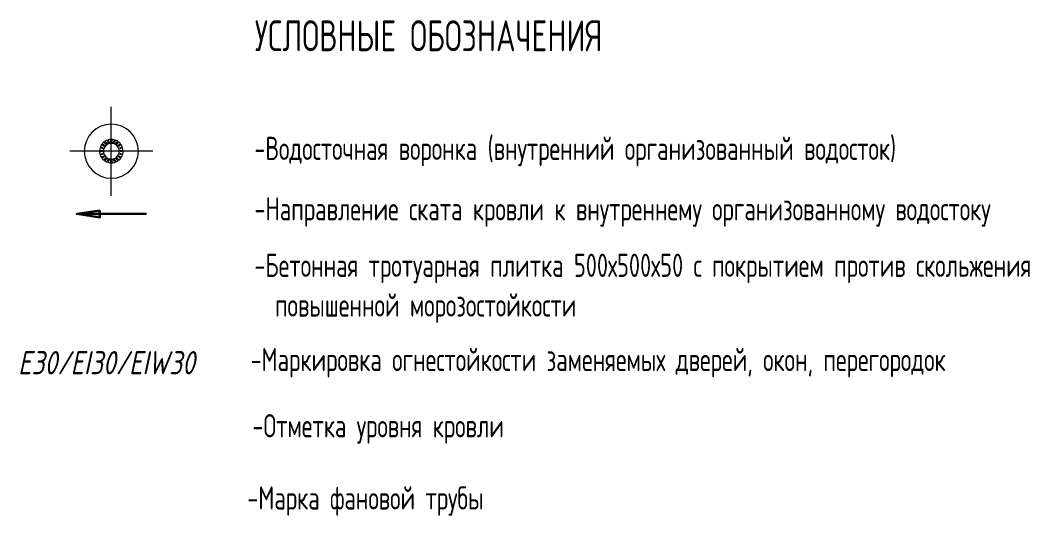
# Model space of a CAD drawing. Header units: millimetres. Extents: x -360149 to 682031, y -35655 to 209517.
# Drawn here: x 541744 to 554799, y 68008 to 74424 of the extents above; entities that cross this region are included whole.
import ezdxf

# ---------------------------------------------------------------- set-up
doc = ezdxf.new("R2010")
doc.units = ezdxf.units.MM
doc.header["$MEASUREMENT"] = 0
doc.linetypes.add('CENTER', pattern=[2, 1.25, -0.25, 0.25, -0.25])
for name, color, linetype, lineweight in [('АР_Оси', 195, 'Continuous', 9), ('Кровля', 191, 'Continuous', 30), ('перекр 0.3', 181, 'Continuous', 30), ('текст', 7, 'Continuous', 15)]:
    doc.layers.add(name, color=color, linetype=linetype, lineweight=lineweight)
doc.layers.add('АР_Таблицы', color=250, linetype='Continuous')
doc.styles.add('ICOCPEUR', font='isocpeur.ttf')
doc.styles.add('ISOCPEUR', font='isocpeur.ttf', dxfattribs={"width": 0.7})

msp = doc.modelspace()

# ---------------------------------------------------------------- hatches: boundary and pattern name
at = {"layer": 'Кровля', "true_color": 0x000000}
h = msp.add_hatch(color=18, dxfattribs=at)
h.dxf.hatch_style = 1
h.paths.add_polyline_path([(542775.2, 71871.76), (542775.2, 71960.3), (542475.2, 71916.03)])

# ---------------------------------------------------------------- linework, layer by layer
at = {"layer": 'АР_Оси', "linetype": 'CENTER', "ltscale": 1000}
for p, q in [((542922.31, 72151.65), (542922.31, 73304.19)), ((543459.31, 72727.92), (542385.31, 72727.92))]:
    msp.add_line(p, q, dxfattribs=at)
at = {"layer": 'Кровля', "color": 18, "true_color": 0x000000}
msp.add_line((542475.2, 71916.03), (543375.2, 71916.03), dxfattribs=at)
at = {"layer": 'Кровля', "color": 18, "ltscale": 60, "true_color": 0x000000}
msp.add_lwpolyline([(542775.2, 71960.3), (542775.2, 71871.76), (542475.2, 71916.03), (542775.2, 71960.3)], dxfattribs=at)
at = {"layer": 'перекр 0.3', "color": 3, "lineweight": 18, "flags": 128}
for points in [[(542852.48, 72816.01), (542840.72, 72832.2), (542828.96, 72848.38)], [(542852.48, 72816.01), (542840.72, 72832.2), (542828.96, 72848.38)], [(542839.31, 72855.74), (542851.08, 72839.53), (542862.86, 72823.33)], [(542839.31, 72855.74), (542851.08, 72839.53), (542862.86, 72823.33)], [(542882.39, 72833.01), (542876.21, 72852.04), (542870.02, 72871.07)], [(542882.39, 72833.01), (542876.21, 72852.04), (542870.02, 72871.07)], [(542882.12, 72874.93), (542888.31, 72855.89), (542894.5, 72836.84)], [(542882.12, 72874.93), (542888.31, 72855.89), (542894.5, 72836.84)], [(542915.96, 72840.15), (542915.96, 72860.17), (542915.96, 72880.19)], [(542915.96, 72840.15), (542915.96, 72860.17), (542915.96, 72880.19)], [(542928.66, 72880.19), (542928.66, 72860.17), (542928.66, 72840.15)], [(542928.66, 72880.19), (542928.66, 72860.17), (542928.66, 72840.15)], [(542950.12, 72836.84), (542956.31, 72855.89), (542962.5, 72874.93)], [(542950.12, 72836.84), (542956.31, 72855.89), (542962.5, 72874.93)], [(542974.6, 72871.07), (542968.42, 72852.04), (542962.23, 72833.01)], [(542974.6, 72871.07), (542968.42, 72852.04), (542962.23, 72833.01)], [(542981.76, 72823.33), (542993.54, 72839.53), (543005.31, 72855.74)], [(542981.76, 72823.33), (542993.54, 72839.53), (543005.31, 72855.74)], [(543015.67, 72848.38), (543003.91, 72832.2), (542992.15, 72816.01)], [(543015.67, 72848.38), (543003.91, 72832.2), (542992.15, 72816.01)], [(542809.95, 72724.34), (542789.95, 72724.34), (542769.95, 72724.34)], [(542809.95, 72724.34), (542789.95, 72724.34), (542769.95, 72724.34)], [(542770.18, 72737.04), (542790.22, 72737.04), (542810.27, 72737.04)], [(542770.18, 72737.04), (542790.22, 72737.04), (542810.27, 72737.04)], [(542814.31, 72759.11), (542795.29, 72765.29), (542776.27, 72771.47)], [(542814.31, 72759.11), (542795.29, 72765.29), (542776.27, 72771.47)], [(542780.4, 72783.48), (542799.45, 72777.29), (542818.52, 72771.09)], [(542780.4, 72783.48), (542799.45, 72777.29), (542818.52, 72771.09)], [(542829.01, 72790.63), (542812.83, 72802.39), (542796.65, 72814.14)], [(542829.01, 72790.63), (542812.83, 72802.39), (542796.65, 72814.14)], [(542804.26, 72824.31), (542820.47, 72812.53), (542836.68, 72800.75)], [(542804.26, 72824.31), (542820.47, 72812.53), (542836.68, 72800.75)], [(543007.94, 72800.75), (543024.15, 72812.53), (543040.36, 72824.31)], [(543007.94, 72800.75), (543024.15, 72812.53), (543040.36, 72824.31)], [(543047.97, 72814.14), (543031.79, 72802.39), (543015.61, 72790.63)], [(543047.97, 72814.14), (543031.79, 72802.39), (543015.61, 72790.63)], [(543026.1, 72771.09), (543045.17, 72777.29), (543064.22, 72783.48)], [(543026.1, 72771.09), (543045.17, 72777.29), (543064.22, 72783.48)], [(543068.36, 72771.47), (543049.34, 72765.29), (543030.31, 72759.11)], [(543068.36, 72771.47), (543049.34, 72765.29), (543030.31, 72759.11)], [(543034.35, 72737.04), (543054.4, 72737.04), (543074.44, 72737.04)], [(543034.35, 72737.04), (543054.4, 72737.04), (543074.44, 72737.04)], [(543074.67, 72724.34), (543054.67, 72724.34), (543034.67, 72724.34)], [(543074.67, 72724.34), (543054.67, 72724.34), (543034.67, 72724.34)], [(542774.85, 72689.45), (542793.9, 72695.65), (542812.96, 72701.84)], [(542774.85, 72689.45), (542793.9, 72695.65), (542812.96, 72701.84)], [(542816.61, 72689.67), (542797.58, 72683.49), (542778.56, 72677.31)], [(542816.61, 72689.67), (542797.58, 72683.49), (542778.56, 72677.31)], [(542794.16, 72645.44), (542810.37, 72657.21), (542826.58, 72668.99)], [(542794.16, 72645.44), (542810.37, 72657.21), (542826.58, 72668.99)], [(542833.84, 72658.57), (542817.66, 72646.81), (542801.48, 72635.05)], [(542833.84, 72658.57), (542817.66, 72646.81), (542801.48, 72635.05)], [(542826.4, 72609.49), (542838.17, 72625.69), (542849.95, 72641.9)], [(542826.4, 72609.49), (542838.17, 72625.69), (542849.95, 72641.9)], [(542860.11, 72634.28), (542848.35, 72618.09), (542836.59, 72601.91)], [(542860.11, 72634.28), (542848.35, 72618.09), (542836.59, 72601.91)], [(542868.42, 72585.37), (542874.6, 72604.41), (542880.79, 72623.46)], [(542868.42, 72585.37), (542874.6, 72604.41), (542880.79, 72623.46)], [(542892.84, 72619.44), (542886.66, 72600.41), (542880.47, 72581.38)], [(542892.84, 72619.44), (542886.66, 72600.41), (542880.47, 72581.38)], [(542915.96, 72575.65), (542915.96, 72595.67), (542915.96, 72615.69)], [(542915.96, 72575.65), (542915.96, 72595.67), (542915.96, 72615.69)], [(542928.66, 72615.69), (542928.66, 72595.67), (542928.66, 72575.65)], [(542928.66, 72615.69), (542928.66, 72595.67), (542928.66, 72575.65)], [(542964.15, 72581.38), (542957.97, 72600.41), (542951.78, 72619.44)], [(542964.15, 72581.38), (542957.97, 72600.41), (542951.78, 72619.44)], [(542963.83, 72623.46), (542970.02, 72604.41), (542976.21, 72585.37)], [(542963.83, 72623.46), (542970.02, 72604.41), (542976.21, 72585.37)], [(543008.03, 72601.91), (542996.27, 72618.09), (542984.51, 72634.28)], [(543008.03, 72601.91), (542996.27, 72618.09), (542984.51, 72634.28)], [(542994.68, 72641.9), (543006.45, 72625.69), (543018.22, 72609.49)], [(542994.68, 72641.9), (543006.45, 72625.69), (543018.22, 72609.49)], [(543043.15, 72635.05), (543026.97, 72646.81), (543010.78, 72658.57)], [(543043.15, 72635.05), (543026.97, 72646.81), (543010.78, 72658.57)], [(543018.04, 72668.99), (543034.26, 72657.21), (543050.46, 72645.44)], [(543018.04, 72668.99), (543034.26, 72657.21), (543050.46, 72645.44)], [(543066.06, 72677.31), (543047.04, 72683.49), (543028.02, 72689.67)], [(543066.06, 72677.31), (543047.04, 72683.49), (543028.02, 72689.67)], [(543031.66, 72701.84), (543050.72, 72695.65), (543069.78, 72689.45)], [(543031.66, 72701.84), (543050.72, 72695.65), (543069.78, 72689.45)]]:
    msp.add_lwpolyline(points, dxfattribs=at)
at = {"layer": 'перекр 0.3', "color": 3, "lineweight": 18}
for radius, start, end in [(350, 0, 180), (350, 0, 180), (152.4, 127.774979, 140.76775), (152.4, 127.774979, 140.76775), (152.4, 110.065693, 122.998674), (152.4, 110.065693, 122.998674), (152.4, 92.388015, 105.289587), (152.4, 92.388015, 105.289587), (152.4, 74.710413, 87.611985), (152.4, 74.710413, 87.611985), (152.4, 57.001326, 69.934307), (152.4, 57.001326, 69.934307), (152.4, 39.23225, 52.225021), (152.4, 39.23225, 52.225021), (350, 180, 0), (350, 180, 0), (152.4, 181.345181, 194.61946), (152.4, 181.345181, 194.61946), (152.4, 163.396208, 176.568358), (152.4, 163.396208, 176.568358), (152.4, 145.544299, 158.61946), (152.4, 145.544299, 158.61946), (112.41, 175.345371, 180), (112.41, 175.345371, 180), (112.41, 180, 181.823808), (112.41, 180, 181.823808), (112.41, 157.414753, 163.893001), (112.41, 157.414753, 163.893001), (101.6, 0, 180), (101.6, 0, 180), (101.6, 180, 0), (101.6, 180, 0), (112.41, 139.616073, 146.093826), (112.41, 139.616073, 146.093826), (112.41, 121.929527, 128.406669), (112.41, 121.929527, 128.406669), (112.41, 104.324331, 110.800978), (112.41, 104.324331, 110.800978), (112.41, 86.761771, 93.238229), (112.41, 86.761771, 93.238229), (112.41, 69.199022, 75.675669), (112.41, 69.199022, 75.675669), (112.41, 51.593331, 58.070473), (112.41, 51.593331, 58.070473), (112.41, 33.906174, 40.383927), (112.41, 33.906174, 40.383927), (112.41, 16.106999, 22.585247), (112.41, 16.106999, 22.585247), (112.41, 0, 4.654629), (112.41, 0, 4.654629), (112.41, 358.176192, 0), (112.41, 358.176192, 0), (152.4, 21.38054, 34.455701), (152.4, 21.38054, 34.455701), (152.4, 3.431642, 16.603792), (152.4, 3.431642, 16.603792), (152.4, 345.38054, 358.654819), (152.4, 345.38054, 358.654819), (152.4, 199.396208, 212.76775), (152.4, 199.396208, 212.76775), (152.4, 217.544299, 230.998674), (152.4, 217.544299, 230.998674), (112.41, 193.414753, 199.893001), (112.41, 193.414753, 199.893001), (112.41, 211.616073, 218.093826), (112.41, 211.616073, 218.093826), (152.4, 235.774979, 249.289587), (152.4, 235.774979, 249.289587), (112.41, 229.929527, 236.406669), (112.41, 229.929527, 236.406669), (112.41, 248.324331, 254.800978), (112.41, 248.324331, 254.800978), (112.41, 266.761771, 273.238229), (112.41, 266.761771, 273.238229), (112.41, 285.199022, 291.675669), (112.41, 285.199022, 291.675669), (152.4, 290.710413, 304.225021), (152.4, 290.710413, 304.225021), (112.41, 303.593331, 310.070473), (112.41, 303.593331, 310.070473), (112.41, 321.906174, 328.383927), (112.41, 321.906174, 328.383927), (152.4, 309.001326, 322.455701), (152.4, 309.001326, 322.455701), (112.41, 340.106999, 346.585247), (112.41, 340.106999, 346.585247), (152.4, 327.23225, 340.603792), (152.4, 327.23225, 340.603792), (152.4, 254.065693, 267.611985), (152.4, 254.065693, 267.611985), (152.4, 272.388015, 285.934307), (152.4, 272.388015, 285.934307)]:
    msp.add_arc((542922.31, 72727.92), radius, start, end, dxfattribs=at)

# ---------------------------------------------------------------- texts
at = {"layer": 'АР_Таблицы', "ltscale": 100, "style": 'ICOCPEUR', "width": 0.7}
msp.add_text('УСЛОВНЫЕ ОБОЗНАЧЕНИЯ', height=400, dxfattribs=at).set_placement((544777.67, 74022.13))
at = {"layer": 'АР_Таблицы', "color": 18, "ltscale": 100, "true_color": 0x000000, "insert": (541717.85, 69990.24), "char_height": 300, "width": 409.7527, "attachment_point": 4, "style": 'ICOCPEUR'}
msp.add_mtext('{\\fISOCPEUR|b0|i1|c204|p34;\\W0.8;\\C256;E30/EI30/EIW30}', dxfattribs=at)
at = {"layer": 'АР_Таблицы', "ltscale": 100, "char_height": 300, "attachment_point": 4}
for s, insert, width, style in [('{\\W0.7;-Маркировка огнестойкости заменяемых дверей, окон, перегородок }', (544722.35, 69990.24), 9152.1085, 'ICOCPEUR'), ('-Отметка уровня кровли', (544746.29, 69132.74), 7500, 'ISOCPEUR'), ('-Марка фановой трубы', (544680.29, 68198.92), 7500, 'ISOCPEUR')]:
    msp.add_mtext(s, dxfattribs=dict(at, insert=insert, width=width, style=style))
at = {"layer": 'текст', "char_height": 300, "attachment_point": 1, "style": 'ISOCPEUR'}
for s, width, insert, line_spacing_factor in [('-Водосточная воронка (внутренний организованный водосток)', 10164.9681, (544771.43, 72914.21), 1.2), ('-Направление ската кровли к внутреннему организованному водостоку', 10164.9681, (544771.43, 72131.87), 1.2), ('-Бетонная тротуарная плитка 500х500х50 с покрытием против скольжения\\P  повышенной морозостойкости', 11245.7948, (544771.43, 71400.92), 1.028571)]:
    msp.add_mtext_dynamic_manual_height_columns(s, width=width, gutter_width=12.5, heights=[0], dxfattribs=dict(at, insert=insert, line_spacing_factor=line_spacing_factor))

doc.saveas('drawing.dxf')
